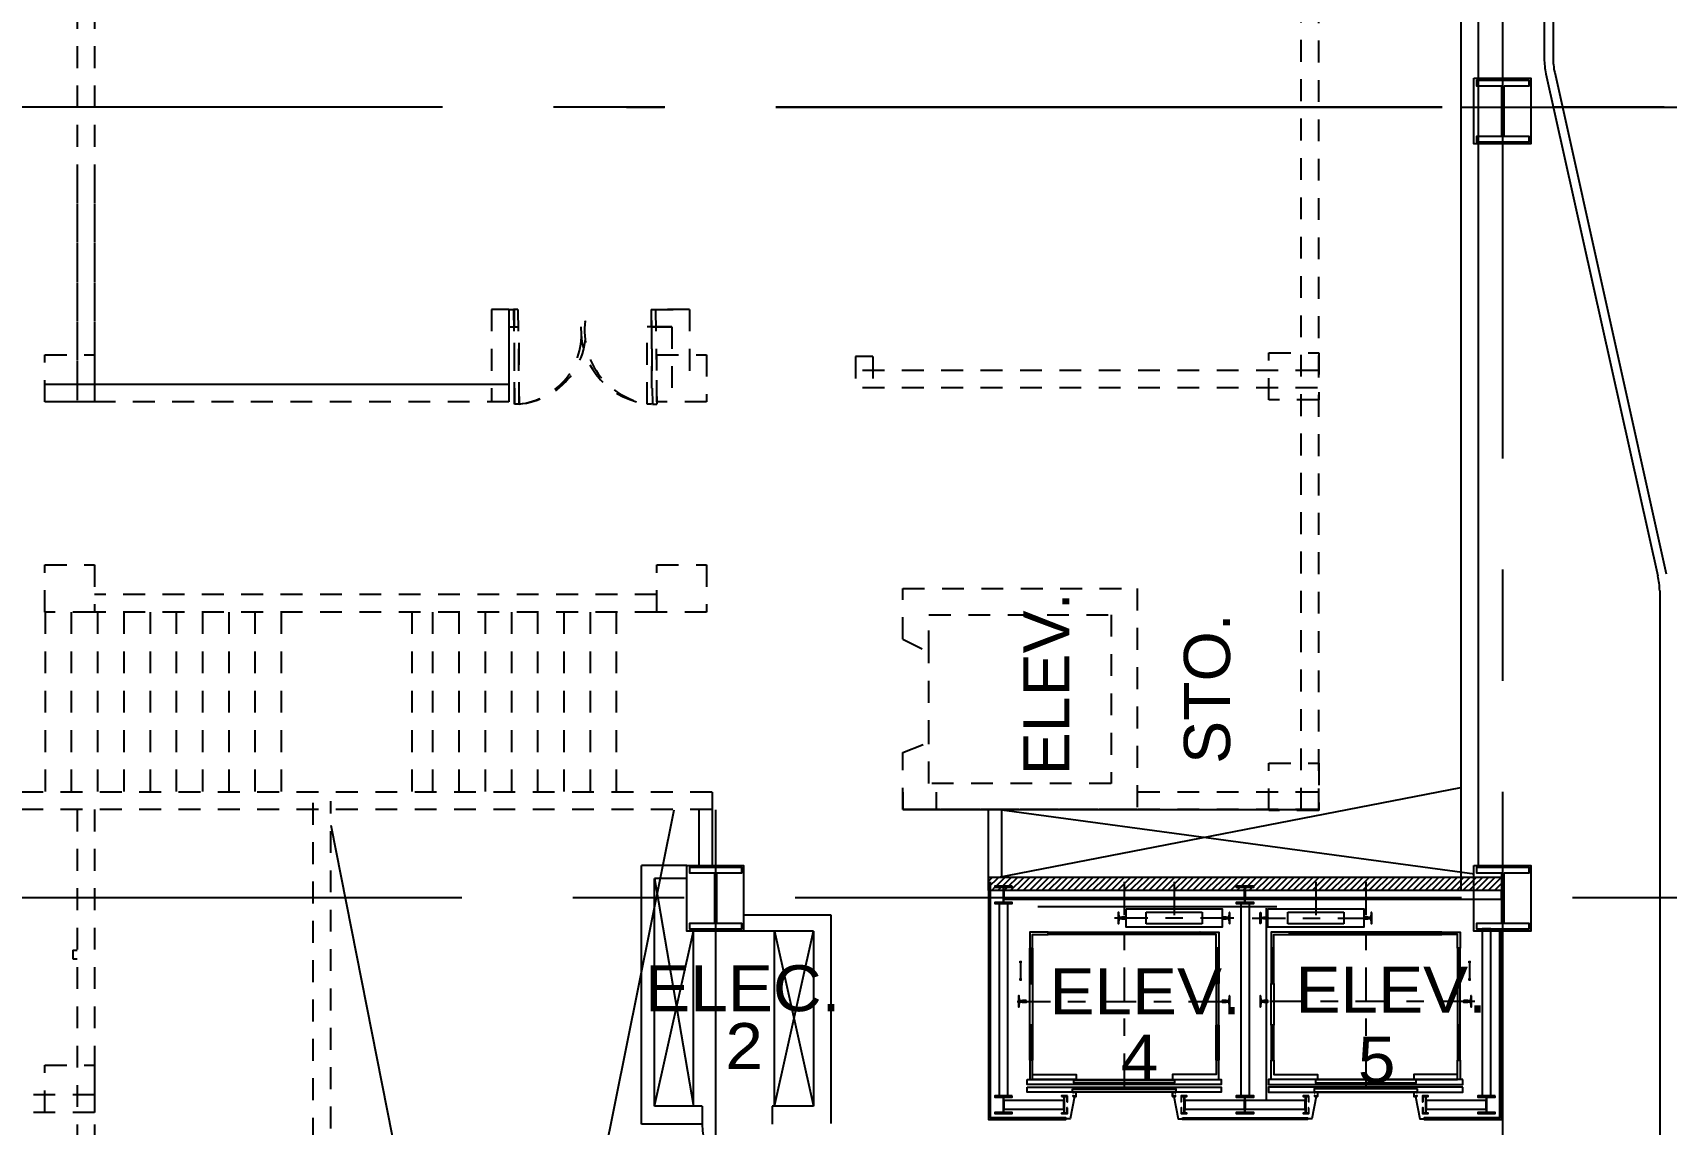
# Model space of a CAD drawing. Header units: millimetres. Extents: x 2148 to 2681, y 758 to 986.
# Drawn here: x 2525.74 to 2535.08, y 959.18 to 965.42 of the extents above; entities that cross this region are included whole.
import ezdxf

# ---------------------------------------------------------------- set-up
doc = ezdxf.new("R2010")
doc.units = ezdxf.units.MM
for name, pattern in [('ACAD_ISO02W100', [15, 12, -3]), ('CENTER2', [28.575, 19.05, -3.175, 3.175, -3.175]), ('HIDDEN', [0.375, 0.25, -0.125])]:
    doc.linetypes.add(name, pattern=pattern)
for name, color, linetype in [('A-Hatch', 253, 'Continuous'), ('ar elev', 2, 'Continuous'), ('cladding', 2, 'Continuous'), ('COL-EX', 2, 'Continuous'), ('D', 1, 'Continuous'), ('DR', 7, 'Continuous'), ('ELAYOUT', 4, 'Continuous'), ('HATCH', 8, 'Continuous'), ('S_GRID LINES', 252, 'Continuous')]:
    doc.layers.add(name, color=color, linetype=linetype)
doc.styles.add('MMTX$0$ESMX$0$X-OPTA1D', font='x-opta1d')
doc.styles.add('SWISS', font='swissl.ttf')
pattern_1 = [(45, (203.2, 3e-11), (-0.01796051224, 0.01796051224), [])]

# ---------------------------------------------------------------- blocks, each defined once
blk = doc.blocks.new('EXISTING')
at = {"layer": 'HATCH', "linetype": 'HIDDEN', "ltscale": 0.5}
for p, q in [((-79717.5958, -2155.6523), (-79717.5958, -2147.8593)), ((-79717.4958, -2155.6565), (-79717.4958, -2147.8576)), ((-79724.5941, -2148.1386), (-79724.5941, -2153.3217)), ((-79724.4941, -2148.1386), (-79724.4941, -2153.3217)), ((-79724.5941, -2152.0601), (-79724.5941, -2153.3217)), ((-79724.4941, -2152.0601), (-79724.4941, -2153.3217)), ((-79717.5958, -2155.6523), (-79717.5958, -2152.3235)), ((-79717.4958, -2155.6565), (-79717.4958, -2152.3235)), ((-79722.2252, -2152.7931), (-79722.2252, -2153.2217)), ((-79722.1252, -2152.7931), (-79722.2252, -2152.7931)), ((-79722.2252, -2152.7931), (-79722.2252, -2153.3217)), ((-79722.1252, -2152.7931), (-79722.2252, -2152.7931)), ((-79722.1252, -2152.7931), (-79722.0928, -2152.7931)), ((-79722.1252, -2152.7931), (-79722.1252, -2153.3217)), ((-79722.099, -2152.7931), (-79722.0928, -2153.3344)), ((-79722.074, -2152.7931), (-79722.099, -2152.7931)), ((-79722.0928, -2152.8931), (-79722.0928, -2152.7931)), ((-79722.074, -2152.7931), (-79722.0678, -2153.3341)), ((-79721.3118, -2152.7931), (-79721.3056, -2153.3344)), ((-79721.3118, -2152.7931), (-79721.0936, -2152.7931)), ((-79721.3104, -2152.8931), (-79721.3104, -2152.7931)), ((-79721.0936, -2152.7931), (-79721.3104, -2152.7931)), ((-79721.2868, -2152.7929), (-79721.2806, -2153.3341)), ((-79721.0936, -2152.7931), (-79721.0936, -2153.2421)), ((-79721.0936, -2152.7931), (-79721.0936, -2153.2421)), ((-79722.1252, -2152.8931), (-79722.1252, -2153.3217)), ((-79722.1252, -2152.8931), (-79722.0928, -2152.8931)), ((-79722.0928, -2153.3341), (-79722.0928, -2152.8931)), ((-79722.0928, -2152.8931), (-79722.0678, -2152.8931)), ((-79722.0678, -2153.3341), (-79722.0678, -2152.8931)), ((-79721.3354, -2153.3341), (-79721.3354, -2152.8931)), ((-79721.3104, -2152.8931), (-79721.3354, -2152.8931)), ((-79721.3118, -2152.8931), (-79721.1936, -2152.8931)), ((-79721.1936, -2152.8931), (-79721.3104, -2152.8931)), ((-79721.3104, -2152.8931), (-79721.3104, -2153.3341)), ((-79721.1936, -2152.8931), (-79721.1936, -2153.2421)), ((-79721.1936, -2152.8931), (-79721.1936, -2153.2421)), ((-79720.1449, -2153.0621), (-79720.1449, -2153.2421)), ((-79720.0449, -2153.0621), (-79720.1449, -2153.0621)), ((-79720.1449, -2153.0621), (-79720.1449, -2153.2421)), ((-79720.0449, -2153.0621), (-79720.1449, -2153.0621)), ((-79720.0449, -2153.0621), (-79720.0449, -2153.2421)), ((-79720.0449, -2153.0621), (-79720.0449, -2153.2421)), ((-79717.5037, -2153.1421), (-79720.1449, -2153.1421)), ((-79717.5037, -2153.1421), (-79720.1449, -2153.1421)), ((-79722.2252, -2153.2217), (-79724.7789, -2153.2217)), ((-79722.1252, -2153.2217), (-79724.7789, -2153.2217)), ((-79717.5037, -2153.2421), (-79720.1449, -2153.2421)), ((-79717.5037, -2153.2421), (-79720.1449, -2153.2421)), ((-79722.1252, -2153.3217), (-79724.7789, -2153.3217)), ((-79722.1252, -2153.3217), (-79724.7789, -2153.3217)), ((-79722.0678, -2153.3341), (-79722.0928, -2153.3341)), ((-79721.3104, -2153.3341), (-79721.3354, -2153.3341)), ((-79721.3056, -2153.3344), (-79721.2806, -2153.3341)), ((-79721.2806, -2154.4231), (-79724.4941, -2154.4231)), ((-79721.2806, -2154.4231), (-79724.4941, -2154.4231)), ((-79724.7775, -2154.5231), (-79724.7775, -2155.5523)), ((-79724.7775, -2154.5231), (-79724.7775, -2155.5523)), ((-79724.6275, -2154.5231), (-79724.6275, -2155.5523)), ((-79724.6275, -2154.5231), (-79724.6275, -2155.5523)), ((-79721.2806, -2154.5231), (-79724.4941, -2154.5231)), ((-79721.2806, -2154.5231), (-79724.4941, -2154.5231)), ((-79724.4775, -2154.5231), (-79724.4775, -2155.5523)), ((-79724.4775, -2154.5231), (-79724.4775, -2155.5523)), ((-79724.3275, -2154.5231), (-79724.3275, -2155.5523)), ((-79724.3275, -2154.5231), (-79724.3275, -2155.5523)), ((-79724.1775, -2154.5231), (-79724.1775, -2155.5523)), ((-79724.1775, -2154.5231), (-79724.1775, -2155.5523)), ((-79724.0275, -2154.5231), (-79724.0275, -2155.5523)), ((-79724.0275, -2154.5231), (-79724.0275, -2155.5523)), ((-79723.8775, -2154.5231), (-79723.8775, -2155.5523)), ((-79723.8775, -2154.5231), (-79723.8775, -2155.5523)), ((-79723.7275, -2154.5231), (-79723.7275, -2155.5523)), ((-79723.7275, -2154.5231), (-79723.7275, -2155.5523)), ((-79723.5775, -2154.5231), (-79723.5775, -2155.5523)), ((-79723.5775, -2154.5231), (-79723.5775, -2155.5523)), ((-79723.4275, -2154.5231), (-79723.4275, -2155.5523)), ((-79723.4275, -2154.5231), (-79723.4275, -2155.5523)), ((-79722.6816, -2154.5231), (-79722.6816, -2155.5523)), ((-79722.6816, -2154.5231), (-79722.6816, -2155.5523)), ((-79722.5616, -2154.5231), (-79722.5616, -2155.5523)), ((-79722.5616, -2154.5231), (-79722.5616, -2155.5523)), ((-79722.4116, -2154.5231), (-79722.4116, -2155.5523)), ((-79722.4116, -2154.5231), (-79722.4116, -2155.5523)), ((-79722.2616, -2154.5231), (-79722.2616, -2155.5523)), ((-79722.2616, -2154.5231), (-79722.2616, -2155.5523)), ((-79722.1116, -2154.5231), (-79722.1116, -2155.5523)), ((-79722.1116, -2154.5231), (-79722.1116, -2155.5523)), ((-79721.9616, -2154.5231), (-79721.9616, -2155.5523)), ((-79721.9616, -2154.5231), (-79721.9616, -2155.5523)), ((-79721.8116, -2154.5231), (-79721.8116, -2155.5523)), ((-79721.8116, -2154.5231), (-79721.8116, -2155.5523)), ((-79721.6616, -2154.5231), (-79721.6616, -2155.5523)), ((-79721.6616, -2154.5231), (-79721.6616, -2155.5523)), ((-79721.5116, -2154.5231), (-79721.5116, -2155.5523)), ((-79721.5116, -2154.5231), (-79721.5116, -2155.5523)), ((-79719.8741, -2154.6779), (-79719.7241, -2154.7531)), ((-79719.8741, -2154.6779), (-79719.7241, -2154.7531)), ((-79719.7241, -2155.2661), (-79719.7241, -2154.7531)), ((-79719.7241, -2155.2661), (-79719.7241, -2154.7531)), ((-79719.8741, -2155.3249), (-79719.7241, -2155.2661)), ((-79719.8741, -2155.3249), (-79719.7241, -2155.2661)), ((-79720.9643, -2155.5523), (-79727.1318, -2155.5523)), ((-79720.9643, -2155.5523), (-79727.1318, -2155.5523)), ((-79720.9643, -2155.5523), (-79727.1318, -2155.5523)), ((-79723.2443, -2172.1635), (-79723.2443, -2155.6046)), ((-79723.1443, -2173.4499), (-79723.1443, -2155.6046)), ((-79720.9643, -2155.5523), (-79720.9643, -2155.6523)), ((-79720.9643, -2155.5523), (-79720.9643, -2155.6523)), ((-79719.8741, -2155.5523), (-79719.8741, -2155.6523)), ((-79719.6828, -2155.5523), (-79719.6828, -2155.6523)), ((-79717.5037, -2155.5523), (-79718.5334, -2155.5523)), ((-79717.5037, -2155.5523), (-79718.5334, -2155.5523)), ((-79720.9643, -2155.6523), (-79727.1318, -2155.6523)), ((-79720.9643, -2155.6523), (-79725.7788, -2155.6523)), ((-79720.9643, -2155.6523), (-79725.7788, -2155.6523)), ((-79724.5941, -2155.6523), (-79724.5941, -2160.7502)), ((-79724.4941, -2155.6523), (-79724.4941, -2160.7502)), ((-79717.5037, -2155.6523), (-79719.8741, -2155.6523)), ((-79724.6179, -2156.4561), (-79724.5941, -2156.4561)), ((-79724.6179, -2156.4561), (-79724.6179, -2156.5061)), ((-79724.6179, -2156.5061), (-79724.5941, -2156.5061)), ((-79724.4941, -2157.283), (-79728.2843, -2157.283)), ((-79724.4941, -2157.383), (-79729.1321, -2157.383))]:
    blk.add_line(p, q, dxfattribs=at)
at = {"layer": 'HATCH', "linetype": 'HIDDEN', "ltscale": 0.5, "elevation": 0}
for points in [[(-79724.4941, -2153.0522), (-79724.4941, -2153.3217), (-79724.7789, -2153.3217), (-79724.7789, -2153.0522)], [(-79724.4941, -2153.0522), (-79724.4941, -2153.3217), (-79724.7789, -2153.3217), (-79724.7789, -2153.0522)], [(-79720.9958, -2153.0522), (-79720.9958, -2153.3217), (-79721.2806, -2153.3217), (-79721.2806, -2153.0522)], [(-79720.9958, -2153.0522), (-79720.9958, -2153.3217), (-79721.2806, -2153.3217), (-79721.2806, -2153.0522)], [(-79717.4958, -2153.0407), (-79717.4958, -2153.3103), (-79717.7805, -2153.3103), (-79717.7805, -2153.0407)], [(-79717.4958, -2153.0407), (-79717.4958, -2153.3103), (-79717.7805, -2153.3103), (-79717.7805, -2153.0407)], [(-79724.4941, -2154.2536), (-79724.4941, -2154.5231), (-79724.7789, -2154.5231), (-79724.7789, -2154.2536)], [(-79724.4941, -2154.2536), (-79724.4941, -2154.5231), (-79724.7789, -2154.5231), (-79724.7789, -2154.2536)], [(-79720.9958, -2154.2536), (-79720.9958, -2154.5231), (-79721.2806, -2154.5231), (-79721.2806, -2154.2536)], [(-79720.9958, -2154.2536), (-79720.9958, -2154.5231), (-79721.2806, -2154.5231), (-79721.2806, -2154.2536)], [(-79717.4958, -2155.3869), (-79717.4958, -2155.6565), (-79717.7805, -2155.6565), (-79717.7805, -2155.3869)], [(-79717.4958, -2155.3869), (-79717.4958, -2155.6565), (-79717.7805, -2155.6565), (-79717.7805, -2155.3869)], [(-79724.4941, -2157.1134), (-79724.4941, -2157.383), (-79724.7789, -2157.383), (-79724.7789, -2157.1134)]]:
    blk.add_lwpolyline(points, close=True, dxfattribs=at)
for points in [[(-79719.8741, -2154.6779), (-79719.8741, -2154.3883), (-79718.5334, -2154.3883), (-79718.5334, -2155.6523), (-79719.8741, -2155.6523), (-79719.8741, -2155.3249)], [(-79719.8741, -2154.6779), (-79719.8741, -2154.3883), (-79718.5334, -2154.3883), (-79718.5334, -2155.6523), (-79719.8741, -2155.6523), (-79719.8741, -2155.3249)], [(-79719.7241, -2154.7531), (-79719.7241, -2154.5383), (-79718.6834, -2154.5383), (-79718.6834, -2155.5023), (-79719.7241, -2155.5023), (-79719.7241, -2155.2661)], [(-79719.7241, -2154.7531), (-79719.7241, -2154.5383), (-79718.6834, -2154.5383), (-79718.6834, -2155.5023), (-79719.7241, -2155.5023), (-79719.7241, -2155.2661)]]:
    blk.add_lwpolyline(points, dxfattribs=at)
at = {"layer": 'HATCH', "linetype": 'HIDDEN', "ltscale": 0.5}
for centre, radius, start, end in [((-79722.1041, -2152.9166), 0.419, 274.9564, 8.03469), ((-79722.1093, -2152.9384), 0.3979, 275.97592, 6.52882), ((-79721.2855, -2152.9062), 0.4287, 178.26007, 266.67118), ((-79721.2742, -2152.9166), 0.419, 171.96531, 265.0436)]:
    blk.add_arc(centre, radius, start, end, dxfattribs=at)
at = {"layer": 'HATCH', "linetype": 'HIDDEN', "ltscale": 0.5, "style": 'SWISS'}
for s, p in [('ELEV.', (-79718.9215, -2155.4564)), ('ELEV.', (-79718.9215, -2155.4564)), ('STO.', (-79718.003, -2155.3908))]:
    blk.add_text(s, height=0.264, rotation=90, dxfattribs=at).set_placement(p)

msp = doc.modelspace()

# ---------------------------------------------------------------- hatches: boundary and pattern name
at = {"layer": 'HATCH'}
h = msp.add_hatch(dxfattribs=at)
h.set_pattern_fill('ANSI31', color=256, scale=0.008, style=0)
h.set_pattern_definition(pattern_1)
h.paths.add_polyline_path([(2531.2091508, 960.5887049), (2531.2091508, 960.5137049), (2531.2917872, 960.5137049), (2531.2917872, 960.5261783), (2531.2910076, 960.5292966), (2531.2886689, 960.5316354), (2531.2855505, 960.532415), (2531.2442323, 960.532415), (2531.2442323, 960.5386517), (2531.3440197, 960.5386517), (2531.3440197, 960.532415), (2531.3027015, 960.532415), (2531.2995831, 960.5316354), (2531.2972443, 960.5292966), (2531.2956852, 960.5261783), (2531.2956852, 960.5137049), (2532.673219, 960.5137049), (2532.673219, 960.5261783), (2532.6724394, 960.5292966), (2532.6701006, 960.5316354), (2532.6669822, 960.532415), (2532.6248844, 960.532415), (2532.6248844, 960.5386517), (2532.7254514, 960.5386517), (2532.7254514, 960.532415), (2532.6841332, 960.532415), (2532.6802353, 960.5316354), (2532.6778965, 960.5292966), (2532.6771169, 960.5261783), (2532.6771169, 960.5137049), (2533.9864709, 960.5137049), (2533.9864709, 960.5887049)])
h = msp.add_hatch(dxfattribs=at)
h.set_pattern_fill('ANSI31', color=256, scale=0.008, style=0)
h.set_pattern_definition(pattern_1)
h.paths.add_polyline_path([(2533.9864709, 960.5887049), (2534.1414865, 960.5887049), (2534.1414865, 960.5137049), (2533.9864709, 960.5137049)])

# ---------------------------------------------------------------- linework, layer by layer
at = {"ltscale": 0.5}
for p, q in [((2529.5530181, 960.9754912), (2529.5530181, 960.656811, 0)), ((2529.6280181, 960.9754912), (2529.6280181, 960.656811, 0)), ((2531.2091508, 960.5176385, 0), (2531.2091508, 960.9754912, 0)), ((2531.2841508, 960.5887049, 0), (2531.2841508, 960.9754912, 0))]:
    msp.add_line(p, q, dxfattribs=at)
at = {"ltscale": 0.05}
msp.add_line((2532.7954304, 960.4133199, 0), (2532.7954304, 959.316164, 0), dxfattribs=at)
for p, q in [((2529.5222733, 959.2800492, 0), (2529.5222733, 960.281811, 0)), ((2529.9859127, 959.2800492), (2529.9859127, 960.281811, 0))]:
    msp.add_line(p, q)
msp.add_arc((2529.9712931, 959.1727374, 0), 0.3989499, 179.41662594, 262.95522437)
at = {"layer": 'A-Hatch'}
msp.add_line((2531.2091508, 960.5137049, 0), (2531.2091508, 960.5887049, 0), dxfattribs=at)
at = {"layer": 'ar elev', "color": 8, "linetype": 'CENTER2', "ltscale": 0.01}
for p, q in [((2531.9848418, 960.5635986, 0), (2531.9848419, 959.3365254, 0)), ((2532.2701714, 960.5635986, 0), (2532.2701714, 960.278269, 0)), ((2533.080944, 960.5635986, 0), (2533.080944, 960.278269, 0)), ((2533.365494, 960.5635986, 0), (2533.365494, 959.3365255, 0)), ((2532.6107562, 960.3562279, 0), (2531.9035714, 960.3562279, 0)), ((2532.7153837, 960.3562279, 0), (2533.4303423, 960.3562279, 0)), ((2531.3720849, 959.879899, 0), (2532.5975988, 959.879899, 0)), ((2533.9885462, 959.879899, 0), (2532.7355861, 959.879899, 0))]:
    msp.add_line(p, q, dxfattribs=at)
at = {"layer": 'ar elev', "color": 8}
for p, q in [((2531.4001501, 960.1044206, 0), (2531.3845583, 960.1044206, 0)), ((2531.3923542, 960.1067594, 0), (2531.390795, 960.1059798, 0)), ((2531.390795, 960.1059798, 0), (2531.390795, 960.1028614, 0)), ((2531.390795, 960.1028614, 0), (2531.3939134, 960.1028614, 0)), ((2531.3923542, 960.1122165, 0), (2531.3923542, 959.9968373, 0)), ((2531.3939134, 960.1059798, 0), (2531.3923542, 960.1067594, 0)), ((2531.394693, 960.1044206, 0), (2531.3939134, 960.1059798, 0)), ((2531.3939134, 960.1028614, 0), (2531.394693, 960.1044206, 0)), ((2533.9657775, 960.1044206, 0), (2533.9509654, 960.1044206, 0)), ((2533.9579817, 960.1067594, 0), (2533.9564225, 960.1059798, 0)), ((2533.9564225, 960.1059798, 0), (2533.9564225, 960.1028615, 0)), ((2533.9564225, 960.1028615, 0), (2533.9595408, 960.1028615, 0)), ((2533.9579817, 960.1122165, 0), (2533.9579817, 959.9968374, 0)), ((2533.9595408, 960.1059798, 0), (2533.9579817, 960.1067594, 0)), ((2533.9603204, 960.1044206, 0), (2533.9595408, 960.1059798, 0)), ((2533.9595408, 960.1028615, 0), (2533.9603204, 960.1044206, 0)), ((2531.4001501, 960.0046332, 0), (2531.3845583, 960.0046332, 0)), ((2531.3923542, 960.006972, 0), (2531.390795, 960.0061924, 0)), ((2531.390795, 960.0061924, 0), (2531.390795, 960.003074, 0)), ((2531.390795, 960.003074, 0), (2531.3923542, 960.0022945, 0)), ((2531.3939134, 960.0061924, 0), (2531.3923542, 960.006972, 0)), ((2531.3923542, 960.0022945, 0), (2531.3939134, 960.003074, 0)), ((2531.394693, 960.0046332, 0), (2531.3939134, 960.0061924, 0)), ((2531.3939134, 960.003074, 0), (2531.394693, 960.0046332, 0)), ((2533.9657775, 960.0046333, 0), (2533.9509654, 960.0046333, 0)), ((2533.9579817, 960.006972, 0), (2533.9564225, 960.0061924, 0)), ((2533.9564225, 960.0061924, 0), (2533.9564225, 960.0030741, 0)), ((2533.9564225, 960.0030741, 0), (2533.9579817, 960.0022945, 0)), ((2533.9595408, 960.0061924, 0), (2533.9579817, 960.006972, 0)), ((2533.9579817, 960.0022945, 0), (2533.9595408, 960.0030741, 0)), ((2533.9603204, 960.0046333, 0), (2533.9595408, 960.0061924, 0)), ((2533.9595408, 960.0030741, 0), (2533.9603204, 960.0046333, 0))]:
    msp.add_line(p, q, dxfattribs=at)
at = {"layer": 'ar elev', "elevation": 0}
for points in [[(2531.2192854, 960.5737332), (2531.2091508, 960.5737332), (2531.2091508, 959.2039953), (2531.6511778, 959.2039953), (2531.6511778, 959.21413), (2531.2192855, 959.21413), (2531.2192854, 960.5635985)], [(2531.5498312, 960.261118), (2531.5498312, 960.2759302), (2531.4445867, 960.2759302), (2531.4445867, 960.1831591), (2531.4601784, 960.1831591), (2531.4601784, 960.261118), (2531.5498312, 960.261118)], [(2532.4198525, 960.261118), (2532.4198525, 960.2759302), (2532.525097, 960.2759302), (2532.525097, 960.1831591), (2532.5095053, 960.1831591), (2532.5095053, 960.261118), (2532.4198525, 960.261118)], [(2532.9304834, 960.261118), (2532.9304834, 960.2759302), (2532.8252388, 960.2759302), (2532.8252388, 960.1831591), (2532.8408306, 960.1831591), (2532.8408306, 960.261118), (2532.9304834, 960.261118)], [(2534.1310504, 960.281811), (2534.1310504, 959.21413), (2533.6991581, 959.21413), (2533.6991581, 959.2039953), (2534.1411851, 959.2039953), (2534.1411851, 960.281811)], [(2533.8005047, 960.261118), (2533.8005047, 960.2759302), (2533.9057492, 960.2759302), (2533.9057492, 960.1831591), (2533.8901574, 960.1831591), (2533.8901574, 960.261118), (2533.8005047, 960.261118)], [(2532.5250971, 959.5431165), (2532.5095053, 959.5431165), (2532.5095053, 959.4612597), (2532.2600368, 959.4612597), (2532.2600368, 959.4339741), (2532.5250971, 959.4339741), (2532.5250971, 959.5431165)], [(2532.8252388, 959.5431165), (2532.8408306, 959.5431165), (2532.8408306, 959.4612597), (2533.0902991, 959.4612597), (2533.0902991, 959.4339741), (2532.8252388, 959.4339741), (2532.8252388, 959.5431165)], [(2531.4297745, 959.3887579), (2532.5399092, 959.3887579), (2532.5399092, 959.3614723), (2531.4297745, 959.3614723), (2531.4297745, 959.3887579)], [(2533.9205614, 959.3887579), (2532.8104266, 959.3887579), (2532.8104266, 959.3614723), (2533.9205614, 959.3614723), (2533.9205614, 959.3887579)], [(2531.7010715, 959.3365254), (2531.6761247, 959.2086728), (2531.6511779, 959.2086728)], [(2532.2686123, 959.3365254), (2532.2935592, 959.2086728), (2532.318506, 959.2086728)], [(2533.0817237, 959.3365255), (2533.0567768, 959.2086729), (2533.0318301, 959.2086729)], [(2533.6492645, 959.3365255), (2533.6742113, 959.2086729), (2533.6991582, 959.2086729)]]:
    msp.add_lwpolyline(points, dxfattribs=at)
for points in [[(2531.3440197, 960.5386517), (2531.2442323, 960.5386517), (2531.2442323, 960.532415), (2531.2855505, 960.532415), (2531.2886689, 960.5316354), (2531.2910076, 960.5292966), (2531.2917872, 960.5261783), (2531.2917872, 960.4513377), (2531.2910076, 960.4482194), (2531.2886689, 960.445101), (2531.2855505, 960.4443214), (2531.2442323, 960.4443214), (2531.2442323, 960.4388643), (2531.3440197, 960.4388643), (2531.3440197, 960.4443214), (2531.3027015, 960.4443214), (2531.2995831, 960.445101), (2531.2972443, 960.4482194), (2531.2956852, 960.4513377), (2531.2956852, 960.5261783), (2531.2972443, 960.5292966), (2531.2995831, 960.5316354), (2531.3027015, 960.532415), (2531.3440197, 960.532415)], [(2532.6841332, 960.532415), (2532.7254514, 960.532415), (2532.7254514, 960.5386517), (2532.6248844, 960.5386517), (2532.6248844, 960.532415), (2532.6669822, 960.532415), (2532.6701006, 960.5316354), (2532.6724394, 960.5292966), (2532.673219, 960.5261783), (2532.673219, 960.4513377), (2532.6724394, 960.4482194), (2532.6701006, 960.445101), (2532.6669822, 960.4443214), (2532.6248844, 960.4443214), (2532.6248844, 960.4388643), (2532.7254514, 960.4388643), (2532.7254514, 960.4443214), (2532.6841332, 960.4443214), (2532.6802353, 960.445101), (2532.6778965, 960.4482194), (2532.6771169, 960.4513377), (2532.6771169, 960.5261783), (2532.6778965, 960.5292966), (2532.6802353, 960.5316354)], [(2532.6778965, 960.4482194), (2532.6771169, 960.4513377), (2532.6771169, 960.5261783), (2532.6778965, 960.5292966), (2532.6802353, 960.5316354), (2532.6841332, 960.532415), (2532.7254514, 960.532415), (2532.7254514, 960.5386517), (2532.6248844, 960.5386517), (2532.6248844, 960.532415), (2532.6669822, 960.532415), (2532.6701006, 960.5316354), (2532.6724394, 960.5292966), (2532.673219, 960.5261783), (2532.673219, 960.4513377), (2532.6724394, 960.4482194), (2532.6701006, 960.445101), (2532.6669822, 960.4443214), (2532.6248844, 960.4443214), (2532.6248844, 960.4388643), (2532.7254514, 960.4388643), (2532.7254514, 960.4443214), (2532.6841332, 960.4443214), (2532.6802353, 960.445101)], [(2531.9949765, 960.4084603), (2532.5445868, 960.4084603), (2532.5445868, 960.3039954), (2531.9949765, 960.3039954)], [(2532.8057491, 960.4084604), (2533.3553593, 960.4084604), (2533.3553593, 960.3039954), (2532.8057491, 960.3039954)], [(2532.4167342, 960.2759302), (2532.4198525, 960.2759302), (2532.4198525, 960.2759302), (2532.4167342, 960.2759302)], [(2532.9336017, 960.2759302), (2532.9304834, 960.2759302), (2532.9304834, 960.2759302), (2532.9336017, 960.2759302)], [(2531.4445867, 959.9820251), (2531.4601785, 959.9820251), (2531.4601785, 959.7442505), (2531.4445867, 959.7442505)], [(2532.525097, 959.9820252), (2532.5095053, 959.9820252), (2532.5095053, 959.7442505), (2532.525097, 959.7442505)], [(2532.8252388, 959.9820252), (2532.8408306, 959.9820252), (2532.8408306, 959.7442505), (2532.8252388, 959.7442505)], [(2533.9057492, 959.9820251), (2533.8901574, 959.9820251), (2533.8901574, 959.7442505), (2533.9057492, 959.7442505)], [(2531.4601785, 959.5431165), (2531.4445867, 959.5431165), (2531.4445867, 959.4339741), (2531.4601785, 959.4339741)], [(2533.8901574, 959.5431165), (2533.9057492, 959.5431165), (2533.9057492, 959.4339741), (2533.8901574, 959.4339741)], [(2531.4297745, 959.4339741), (2532.5399092, 959.4339741), (2532.5399092, 959.4035701), (2531.4297745, 959.4035701)], [(2531.4601785, 959.4612597), (2531.7096469, 959.4612597), (2531.7096469, 959.4339741), (2531.4601785, 959.4339741)], [(2531.6971735, 959.4316353), (2532.2725102, 959.4316353), (2532.2725102, 959.4144843), (2531.6971735, 959.4144843)], [(2533.9205614, 959.4339741), (2532.8104266, 959.4339741), (2532.8104266, 959.4035701), (2533.9205614, 959.4035701)], [(2533.6531624, 959.4316353), (2533.0778257, 959.4316353), (2533.0778257, 959.4144843), (2533.6531624, 959.4144843)], [(2533.8901574, 959.4612597), (2533.6406889, 959.4612597), (2533.6406889, 959.4339741), (2533.8901574, 959.4339741)], [(2531.3447993, 959.3388642), (2531.2442323, 959.3388642), (2531.2442323, 959.3326275), (2531.2855505, 959.3326275), (2531.2894485, 959.3318479), (2531.2917872, 959.3295091), (2531.2925668, 959.3263908), (2531.2925668, 959.2515502), (2531.2917872, 959.2476523), (2531.2894485, 959.2453135), (2531.2855505, 959.2445339), (2531.2442323, 959.2445339), (2531.2442323, 959.2390768), (2531.3447993, 959.2390768), (2531.3447993, 959.2445339), (2531.3027015, 959.2445339), (2531.2995831, 959.2453135), (2531.2972444, 959.2476523), (2531.2964648, 959.2515502), (2531.2964648, 959.3263908), (2531.2972444, 959.3295091), (2531.2995831, 959.3318479), (2531.3027015, 959.3326275), (2531.3447993, 959.3326275)], [(2531.6597532, 959.3388642), (2531.6270105, 959.3388642), (2531.6270105, 959.3380846), (2531.6277901, 959.3365254), (2531.6293493, 959.3357458), (2531.6527369, 959.3357458), (2531.6558553, 959.3341867), (2531.6566349, 959.3318479), (2531.6566349, 959.3084602), (2531.6574145, 959.3069011), (2531.6589737, 959.3061215), (2531.6597532, 959.3061215)], [(2531.6433819, 959.3357458), (2531.6387043, 959.3357458), (2531.6387043, 959.2414156), (2531.6433819, 959.2414156)], [(2531.6893776, 959.3794028), (2532.2795265, 959.3794028), (2532.2795265, 959.3630315), (2531.6893776, 959.3630315)], [(2531.7080878, 959.3614723), (2531.6940552, 959.3614723), (2531.6924961, 959.3606927), (2531.6924961, 959.3599131), (2531.6924961, 959.3560152), (2531.6932757, 959.3560152), (2531.6932757, 959.3599131), (2531.7088674, 959.3599131), (2531.7088674, 959.337305), (2531.6932757, 959.337305), (2531.6932757, 959.341203), (2531.6924961, 959.341203), (2531.6924961, 959.3380846), (2531.6924961, 959.3365254), (2531.6940552, 959.3365254), (2531.7080878, 959.3365254), (2531.709647, 959.3365254), (2531.709647, 959.3380846), (2531.709647, 959.3599131), (2531.709647, 959.3606927)], [(2532.2771878, 959.3606927), (2532.2756286, 959.3614723), (2532.261596, 959.3614723), (2532.2600369, 959.3606927), (2532.2600369, 959.3599131), (2532.2600369, 959.3380846), (2532.2600369, 959.3365254), (2532.261596, 959.3365254), (2532.2756286, 959.3365254), (2532.2771878, 959.3365254), (2532.2771878, 959.341203), (2532.2764082, 959.341203), (2532.2764082, 959.337305), (2532.2608165, 959.337305), (2532.2608165, 959.3599131), (2532.2764082, 959.3599131), (2532.2764082, 959.3560152), (2532.2771878, 959.3560152)], [(2532.3426732, 959.3380846), (2532.3426732, 959.3388642), (2532.3099305, 959.3388642), (2532.3099305, 959.3061215), (2532.3107101, 959.3061215), (2532.3122693, 959.3069011), (2532.3130488, 959.3084602), (2532.3130488, 959.3318479), (2532.3138284, 959.3341867), (2532.3169468, 959.3357459), (2532.3403345, 959.3357459), (2532.3418936, 959.3365254)], [(2532.3309794, 959.3357459), (2532.3263019, 959.3357459), (2532.3263019, 959.2414156), (2532.3309794, 959.2414156)], [(2532.6841332, 959.3326275), (2532.7254514, 959.3326275), (2532.7254514, 959.3388642), (2532.6248844, 959.3388642), (2532.6248844, 959.3326275), (2532.6669823, 959.3326275), (2532.6701006, 959.3318479), (2532.6724394, 959.3295092), (2532.673219, 959.3263908), (2532.673219, 959.2515502), (2532.6724394, 959.2476523), (2532.6701006, 959.2453135), (2532.6669823, 959.2445339), (2532.6248844, 959.2445339), (2532.6248844, 959.2390768), (2532.7254514, 959.2390768), (2532.7254514, 959.2445339), (2532.6841332, 959.2445339), (2532.6802353, 959.2453135), (2532.6778965, 959.2476523), (2532.6771169, 959.2515502), (2532.6771169, 959.3263908), (2532.6778965, 959.3295092), (2532.6802353, 959.3318479)], [(2533.0404054, 959.3388642), (2533.0084422, 959.3388642), (2533.0084422, 959.3380846), (2533.0084422, 959.3365255), (2533.0100014, 959.3357459), (2533.0333891, 959.3357459), (2533.0365074, 959.3341867), (2533.0380666, 959.3318479), (2533.0380666, 959.3084603), (2533.0380666, 959.3069011), (2533.0396258, 959.3061215), (2533.0404054, 959.3061215)], [(2533.024034, 959.3357459), (2533.0193565, 959.3357459), (2533.0193565, 959.2414156), (2533.024034, 959.2414156)], [(2533.6609582, 959.3794028), (2533.0708094, 959.3794028), (2533.0708094, 959.3630315), (2533.6609582, 959.3630315)], [(2533.0910788, 959.3599131), (2533.0895196, 959.3614723), (2533.0747074, 959.3614723), (2533.0731482, 959.3599131), (2533.0731482, 959.3560152), (2533.0747074, 959.3560152), (2533.0747074, 959.3599131), (2533.0895196, 959.3599131), (2533.0895196, 959.337305), (2533.0747074, 959.337305), (2533.0747074, 959.341203), (2533.0731482, 959.341203), (2533.0731482, 959.3380846), (2533.0739278, 959.3365255), (2533.0747074, 959.3365255), (2533.0895196, 959.3365255), (2533.0902992, 959.3365255), (2533.0910788, 959.3380846)], [(2533.65784, 959.3606927), (2533.6562808, 959.3614723), (2533.6422482, 959.3614723), (2533.640689, 959.3606927), (2533.640689, 959.3599131), (2533.640689, 959.3380846), (2533.640689, 959.3365255), (2533.6422482, 959.3365255), (2533.6562808, 959.3365255), (2533.65784, 959.3365255), (2533.65784, 959.341203), (2533.6570604, 959.341203), (2533.6570604, 959.3373051), (2533.6414686, 959.3373051), (2533.6414686, 959.3599131), (2533.6570604, 959.3599131), (2533.6570604, 959.3560152), (2533.65784, 959.3560152)], [(2533.6975989, 959.3357459), (2533.7209866, 959.3357459), (2533.7225458, 959.3365255), (2533.7233254, 959.3380846), (2533.7233254, 959.3388642), (2533.6905826, 959.3388642), (2533.6905826, 959.3061215), (2533.6913622, 959.3061215), (2533.6929214, 959.3069011), (2533.693701, 959.3084603), (2533.693701, 959.3318479), (2533.6952602, 959.3341867)], [(2533.7116315, 959.3357459), (2533.706954, 959.3357459), (2533.706954, 959.2414156), (2533.7116315, 959.2414156)], [(2534.1061036, 959.3388642), (2534.0063162, 959.3388642), (2534.0063162, 959.3326275), (2534.0476344, 959.3326275), (2534.0507528, 959.3318479), (2534.0530915, 959.3295092), (2534.0538711, 959.3263908), (2534.0538711, 959.2515503), (2534.0530915, 959.2476523), (2534.0507528, 959.2453136), (2534.0476344, 959.244534), (2534.0063162, 959.244534), (2534.0063162, 959.2390768), (2534.1061036, 959.2390768), (2534.1061036, 959.244534), (2534.0647854, 959.244534), (2534.061667, 959.2453136), (2534.0593282, 959.2476523), (2534.0577691, 959.2515503), (2534.0577691, 959.3263908), (2534.0593282, 959.3295092), (2534.061667, 959.3318479), (2534.0647854, 959.3326275), (2534.1061036, 959.3326275)], [(2531.6597532, 959.27104), (2531.6574145, 959.27104), (2531.6566349, 959.2694808), (2531.6566349, 959.2460931), (2531.6558553, 959.2429748), (2531.6527369, 959.2414156), (2531.6277901, 959.2414156), (2531.6270105, 959.2398564), (2531.6270105, 959.2390768), (2531.6597532, 959.2390768)], [(2532.3138284, 959.2429748), (2532.3130488, 959.2460931), (2532.3130488, 959.2694808), (2532.3122693, 959.27104), (2532.3107101, 959.27104), (2532.3099305, 959.27104), (2532.3099305, 959.2390768), (2532.3426732, 959.2390768), (2532.3426732, 959.2398564), (2532.3418936, 959.2414156), (2532.3403345, 959.2414156), (2532.3169468, 959.2414156)], [(2532.318506, 959.21413), (2533.03183, 959.21413), (2533.03183, 959.2039953), (2532.318506, 959.2039953)], [(2533.0404054, 959.27104), (2533.0380666, 959.27104), (2533.0380666, 959.2460931), (2533.0365074, 959.2429748), (2533.0333891, 959.2414156), (2533.0084422, 959.2414156), (2533.0084422, 959.2390768), (2533.0404054, 959.2390768)], [(2533.693701, 959.2460931), (2533.693701, 959.2694808), (2533.6929214, 959.27104), (2533.6913622, 959.27104), (2533.6905826, 959.27104), (2533.6905826, 959.2390768), (2533.7233254, 959.2390768), (2533.7233254, 959.2398564), (2533.7225458, 959.2414156), (2533.7209866, 959.2414156), (2533.6975989, 959.2414156), (2533.6952602, 959.2429748)]]:
    msp.add_lwpolyline(points, close=True, dxfattribs=at)
at = {"layer": 'ar elev', "color": 3, "elevation": 0}
for points in [[(2532.673219, 960.5137049), (2531.2964647, 960.5137048), (2531.2964647, 960.4638112), (2532.673219, 960.4638112)], [(2534.1414709, 960.5137049), (2532.6771169, 960.5137049), (2532.6771169, 960.4638112), (2534.1414709, 960.4638112)], [(2531.3190728, 960.4388643), (2531.2691791, 960.4388643), (2531.2691791, 959.3388642), (2531.3190728, 959.3388642)], [(2532.7005046, 960.4388643), (2532.6506109, 960.4388643), (2532.6506109, 959.3388642), (2532.7005046, 959.3388642)], [(2534.0811567, 960.294311), (2534.031263, 960.294311), (2534.031263, 959.3388642), (2534.0811567, 959.3388642)], [(2531.6387043, 959.3139174), (2531.2964648, 959.3139174), (2531.2964648, 959.2640237), (2531.6387043, 959.2640237)], [(2532.673219, 959.3139174), (2532.3309794, 959.3139174), (2532.3309794, 959.2640237), (2532.673219, 959.2640237)], [(2533.0193565, 959.3139174), (2532.6771169, 959.3139174), (2532.6771169, 959.2640237), (2533.0193565, 959.2640237)], [(2534.0538711, 959.3139174), (2533.7116315, 959.3139174), (2533.7116315, 959.2640237), (2534.0538711, 959.2640237)]]:
    msp.add_lwpolyline(points, close=True, dxfattribs=at)
at = {"layer": 'ar elev', "color": 8, "elevation": 0}
for points in [[(2531.9700297, 960.3585666), (2531.9591154, 960.3585666), (2531.9567766, 960.3593462), (2531.9559971, 960.361685), (2531.9544379, 960.3858523), (2531.9536583, 960.3874114), (2531.9520991, 960.388191), (2531.9505399, 960.388191), (2531.9505399, 960.3242647), (2531.9520991, 960.3242647), (2531.9536583, 960.3250443), (2531.9544379, 960.3266035), (2531.9559971, 960.3499912), (2531.9567766, 960.3523299), (2531.9591154, 960.3538891), (2531.9700297, 960.3538891), (2531.9723684, 960.3523299), (2531.9941969, 960.3523299), (2531.9949765, 960.3523299), (2531.9949765, 960.3593462), (2531.9941969, 960.3601258), (2531.9723684, 960.3601258)], [(2532.5890233, 960.388191), (2532.5874642, 960.388191), (2532.585905, 960.3874114), (2532.5851254, 960.3858523), (2532.5835662, 960.361685), (2532.5827866, 960.3593462), (2532.5804479, 960.3585667), (2532.5695336, 960.3585667), (2532.5671948, 960.3601258), (2532.5453664, 960.3601258), (2532.5445868, 960.3593462), (2532.5445868, 960.3523299), (2532.5671948, 960.3523299), (2532.5695336, 960.3538891), (2532.5804479, 960.3538891), (2532.5827866, 960.3523299), (2532.5835662, 960.3499912), (2532.5851254, 960.3266035), (2532.585905, 960.3250443), (2532.5874642, 960.3242647), (2532.5890233, 960.3242647)], [(2532.7613125, 960.388191), (2532.7628717, 960.388191), (2532.7644309, 960.3874115), (2532.7652105, 960.3858523), (2532.76599, 960.361685), (2532.7675492, 960.3593463), (2532.769888, 960.3585667), (2532.7808022, 960.3585667), (2532.783141, 960.3601258), (2532.8049695, 960.3601258), (2532.8057491, 960.3593463), (2532.8057491, 960.3523299), (2532.8049695, 960.3523299), (2532.783141, 960.3523299), (2532.7808022, 960.3538891), (2532.769888, 960.3538891), (2532.7675492, 960.3523299), (2532.76599, 960.3499912), (2532.7652105, 960.3266035), (2532.7644309, 960.3250443), (2532.7628717, 960.3242647), (2532.7613125, 960.3242647)], [(2533.3997959, 960.388191), (2533.3982367, 960.388191), (2533.3966776, 960.3874115), (2533.395898, 960.3858523), (2533.3951184, 960.361685), (2533.3935592, 960.3593463), (2533.3912204, 960.3585667), (2533.3803062, 960.3585667), (2533.3779674, 960.3601258), (2533.3561389, 960.3601258), (2533.3553593, 960.3593463), (2533.3553593, 960.3523299), (2533.3561389, 960.3523299), (2533.3779674, 960.3523299), (2533.3803062, 960.3538891), (2533.3912204, 960.3538891), (2533.3935592, 960.3523299), (2533.3951184, 960.3499912), (2533.395898, 960.3266035), (2533.3966776, 960.3250443), (2533.3982367, 960.3242647), (2533.3997959, 960.3242647)], [(2531.5498312, 960.2759302), (2532.4198525, 960.2759302), (2532.4198525, 960.261118), (2531.5498312, 960.261118)], [(2531.5498312, 960.2712527), (2532.4198525, 960.2712527), (2532.4198525, 960.2657956), (2531.5498312, 960.2657956)], [(2533.8005047, 960.2759302), (2532.9304834, 960.2759302), (2532.9304834, 960.261118), (2533.8005047, 960.261118)], [(2533.8005047, 960.2712527), (2532.9304834, 960.2712527), (2532.9304834, 960.2657956), (2533.8005047, 960.2657956)], [(2531.4445867, 960.1831591), (2531.4601784, 960.1831591), (2531.4601784, 959.9820251), (2531.4445867, 959.9820251)], [(2531.4492642, 960.1831591), (2531.4547213, 960.1831591), (2531.4547213, 959.9820251), (2531.4492642, 959.9820251)], [(2532.5095053, 960.1831591), (2532.525097, 960.1831591), (2532.525097, 959.9820252), (2532.5095053, 959.9820252)], [(2532.5149624, 960.1831591), (2532.5196399, 960.1831591), (2532.5196399, 959.9820252), (2532.5149624, 959.9820252)], [(2532.8408306, 960.1831591), (2532.8252388, 960.1831591), (2532.8252388, 959.9820252), (2532.8408306, 959.9820252)], [(2532.8353735, 960.1831591), (2532.830696, 960.1831591), (2532.830696, 959.9820252), (2532.8353735, 959.9820252)], [(2533.9057492, 960.1831591), (2533.8901574, 960.1831591), (2533.8901574, 959.9820251), (2533.9057492, 959.9820251)], [(2533.9010717, 960.1831591), (2533.8956145, 960.1831591), (2533.8956145, 959.9820251), (2533.9010717, 959.9820251)], [(2531.4250969, 959.8830173), (2531.4243174, 959.8837969), (2531.4024889, 959.8837969), (2531.4024889, 959.8830173), (2531.4001501, 959.8822377), (2531.3892359, 959.8822377), (2531.3868971, 959.8830173), (2531.3861175, 959.8853561), (2531.3845583, 959.9095234), (2531.3837787, 959.9110825), (2531.3806604, 959.9110825), (2531.3806604, 959.8479358), (2531.3822195, 959.8479358), (2531.3837787, 959.8487154), (2531.3845583, 959.849495), (2531.3861175, 959.8736623), (2531.3868971, 959.876001), (2531.3892359, 959.8775602), (2531.4001501, 959.8775602), (2531.4024889, 959.876001), (2531.4102848, 959.876001), (2531.4243174, 959.876001), (2531.4250969, 959.876001)], [(2532.5890233, 959.9110826), (2532.5874642, 959.9110826), (2532.585905, 959.9110826), (2532.5851254, 959.9095234), (2532.5835662, 959.8853561), (2532.5827866, 959.8830174), (2532.5804479, 959.8822378), (2532.5695336, 959.8822378), (2532.5671949, 959.8837969), (2532.559399, 959.8837969), (2532.5453664, 959.8837969), (2532.5445868, 959.8830174), (2532.5445868, 959.876001), (2532.5453664, 959.876001), (2532.5671949, 959.876001), (2532.5695336, 959.8775602), (2532.5804479, 959.8775602), (2532.5827866, 959.876001), (2532.5835662, 959.8736623), (2532.5851254, 959.849495), (2532.585905, 959.8487154), (2532.5874642, 959.8479358), (2532.5890233, 959.8479358)], [(2532.7652105, 959.9095234), (2532.7644309, 959.9110826), (2532.7613125, 959.9110826), (2532.7613125, 959.8479358), (2532.7636513, 959.8479358), (2532.7652105, 959.849495), (2532.7667696, 959.8736623), (2532.7675492, 959.8760011), (2532.769888, 959.8775602), (2532.7815818, 959.8775602), (2532.783141, 959.8760011), (2532.7909369, 959.8760011), (2532.8049695, 959.8760011), (2532.8057491, 959.8760011), (2532.8057491, 959.8830174), (2532.8049695, 959.8837969), (2532.783141, 959.8837969), (2532.783141, 959.8830174), (2532.7815818, 959.8822378), (2532.769888, 959.8822378), (2532.7675492, 959.8830174), (2532.7667696, 959.8853561)], [(2533.9696755, 959.9110826), (2533.9681163, 959.9110826), (2533.9665571, 959.9110826), (2533.9657775, 959.9095234), (2533.964998, 959.8853561), (2533.9634388, 959.8830174), (2533.9611, 959.8822378), (2533.9501858, 959.8822378), (2533.947847, 959.883797), (2533.9408307, 959.883797), (2533.9260185, 959.883797), (2533.9252389, 959.8830174), (2533.9252389, 959.8760011), (2533.9260185, 959.8760011), (2533.947847, 959.8760011), (2533.9501858, 959.8775602), (2533.9611, 959.8775602), (2533.9634388, 959.8760011), (2533.964998, 959.8736623), (2533.9657775, 959.849495), (2533.9665571, 959.8487155), (2533.9681163, 959.8479359), (2533.9696755, 959.8479359)], [(2531.4445867, 959.7442505), (2531.4601785, 959.7442505), (2531.4601785, 959.5431165), (2531.4445867, 959.5431165)], [(2531.4492642, 959.7442505), (2531.4547213, 959.7442505), (2531.4547213, 959.5431165), (2531.4492642, 959.5431165)], [(2532.5095053, 959.7442505), (2532.5250971, 959.7442505), (2532.5250971, 959.5431165), (2532.5095053, 959.5431165)], [(2532.5149624, 959.7442505), (2532.5196399, 959.7442505), (2532.5196399, 959.5431165), (2532.5149624, 959.5431165)], [(2532.8408306, 959.7442505), (2532.8252388, 959.7442505), (2532.8252388, 959.5431165), (2532.8408306, 959.5431165)], [(2532.8353735, 959.7442505), (2532.8306959, 959.7442505), (2532.8306959, 959.5431165), (2532.8353735, 959.5431165)], [(2533.9057492, 959.7442505), (2533.8901574, 959.7442505), (2533.8901574, 959.5431165), (2533.9057492, 959.5431165)], [(2533.9010717, 959.7442505), (2533.8956145, 959.7442505), (2533.8956145, 959.5431165), (2533.9010717, 959.5431165)]]:
    msp.add_lwpolyline(points, close=True, dxfattribs=at)
at = {"layer": 'ar elev', "linetype": 'ACAD_ISO02W100', "ltscale": 0.3, "elevation": 0}
for points in [[(2532.1095761, 960.3889706), (2532.4299872, 960.3889706), (2532.4299872, 960.3227056), (2532.1095761, 960.3227056)], [(2532.9203487, 960.3889706), (2533.2407598, 960.3889706), (2533.2407598, 960.3227056), (2532.9203487, 960.3227056)]]:
    msp.add_lwpolyline(points, close=True, dxfattribs=at)
at = {"layer": 'cladding', "elevation": 0}
for points in [[(2533.9839329, 965.156811), (2534.3089329, 965.156811), (2534.3089329, 964.781811), (2533.9839329, 964.781811)], [(2529.4839329, 960.656811), (2529.8089329, 960.656811), (2529.8089329, 960.281811), (2529.4839329, 960.281811)], [(2533.9839329, 960.656811), (2534.3089329, 960.656811), (2534.3089329, 960.281811), (2533.9839329, 960.281811)]]:
    msp.add_lwpolyline(points, close=True, dxfattribs=at)
at = {"layer": 'COL-EX', "elevation": 0}
for points in [[(2534.1564709, 965.114311), (2534.2989709, 965.114311), (2534.2989709, 965.144311), (2533.9989709, 965.144311), (2533.9989709, 965.114311), (2534.1414709, 965.114311), (2534.1414709, 964.824311), (2533.9989709, 964.824311), (2533.9989709, 964.794311), (2534.2989709, 964.794311), (2534.2989709, 964.824311), (2534.1564709, 964.824311)], [(2529.6564709, 960.614311), (2529.7989709, 960.614311), (2529.7989709, 960.644311), (2529.4989709, 960.644311), (2529.4989709, 960.614311), (2529.6414709, 960.614311), (2529.6414709, 960.324311), (2529.4989709, 960.324311), (2529.4989709, 960.294311), (2529.7989709, 960.294311), (2529.7989709, 960.324311), (2529.6564709, 960.324311)], [(2534.1564709, 960.614311), (2534.2989709, 960.614311), (2534.2989709, 960.644311), (2533.9989709, 960.644311), (2533.9989709, 960.614311), (2534.1414709, 960.614311), (2534.1414709, 960.324311), (2533.9989709, 960.324311), (2533.9989709, 960.294311), (2534.2989709, 960.294311), (2534.2989709, 960.324311), (2534.1564709, 960.324311)]]:
    msp.add_lwpolyline(points, close=True, dxfattribs=at)
at = {"layer": 'D', "ltscale": 0.5}
for p, q in [((2534.386119, 977.316811), (2534.386119, 965.2564606, 0)), ((2534.3862751, 977.3187446, 0), (2534.3862751, 965.2695485, 0)), ((2534.4362751, 977.3187446, 0), (2534.4362751, 965.2765751, 0)), ((2534.395848, 965.1825617), (2535.0353389, 962.3123036)), ((2534.4458433, 965.1896093), (2535.0839929, 962.3246468)), ((2535.0460798, 962.2262856), (2535.0460798, 950.8952318)), ((2531.2583276, 960.5887049, 0), (2533.9083431, 961.1015784, 0)), ((2527.4480246, 951.2076861), (2529.4123644, 960.9754912)), ((2531.2841508, 960.9754912, 0), (2533.9864709, 960.6089855, 0)), ((2527.4480246, 960.8871408, 0), (2529.408657, 950.9709359, 0))]:
    msp.add_line(p, q, dxfattribs=at)
at = {"layer": 'D', "ltscale": 0.5, "extrusion": (4.89178e-07, 7.85239e-11, 1)}
msp.add_arc((2534.7862751, 965.2695485, 0.0012398), 0.4, 180.00000004, 192.56030021, dxfattribs=at)
at = {"layer": 'D', "ltscale": 0.5, "extrusion": (5.33918e-07, 1.15074e-10, 1)}
msp.add_arc((2534.8362751, 965.2765751, 0.0013533), 0.4, 180.00000003, 192.55722332, dxfattribs=at)
at = {"layer": 'D', "ltscale": 0.5}
msp.add_arc((2534.6962751, 962.2262856), 0.3498047, 0, 14.23519943, dxfattribs=at)
at = {"layer": 'DR', "ltscale": 10}
for p, q in [((2533.9083431, 978.0077964, 0), (2533.9083431, 960.5176385, 0)), ((2534.0083431, 977.9077964, 0), (2534.0083431, 960.656811, 0))]:
    msp.add_line(p, q, dxfattribs=at)
at = {"layer": 'ELAYOUT', "ltscale": 10}
for p, q in [((2533.0885809, 960.9754912), (2530.7181886, 960.9754912)), ((2529.2247661, 959.1767993, 0), (2529.2247661, 960.656811)), ((2529.4839329, 960.656811, 0), (2529.2247661, 960.656811)), ((2529.2997661, 959.2800492, 0), (2529.2997661, 960.581811)), ((2529.4839329, 960.581811, 0), (2529.2997661, 960.581811, 0)), ((2534.1399406, 960.5887049, 0), (2531.2091508, 960.5887049, 0)), ((2534.1414865, 960.5137049, 0), (2531.2091508, 960.5137049, 0)), ((2532.8566085, 960.4208884, 0), (2531.4912045, 960.4208884, 0)), ((2529.8089329, 960.374038), (2530.3080966, 960.374038, 0)), ((2530.3080966, 960.374038, 0), (2530.3080966, 959.1811866, 0)), ((2530.2080966, 960.281811), (2529.8089329, 960.281811, 0)), ((2530.2080966, 960.281811, 0), (2530.2080966, 959.2811866, 0)), ((2530.2080966, 960.281811, 0), (2530.2080966, 959.2811866, 0)), ((2530.2080966, 960.281811, 0), (2530.2080966, 959.2811866, 0)), ((2530.2080966, 960.281811, 0), (2530.2080966, 959.2811866, 0)), ((2530.3080966, 960.2772879, 0), (2530.3080966, 959.1811866, 0)), ((2529.5723639, 959.2800492, 0), (2529.2997661, 959.2800492, 0)), ((2529.5723639, 959.2800492, 0), (2529.5723639, 959.1767993, 0)), ((2530.2080966, 959.2800492, 0), (2529.9723639, 959.2800492, 0)), ((2529.9723639, 959.2800492, 0), (2529.9723639, 959.1767993, 0)), ((2529.5723639, 959.1767993, 0), (2529.2247661, 959.1767993, 0))]:
    msp.add_line(p, q, dxfattribs=at)
at = {"layer": 'HATCH', "linetype": 'CENTER2', "ltscale": 0.5}
msp.add_line((2552.148657, 964.9894027, 0), (2533.908657, 964.9894027, 0), dxfattribs=at)
at = {"layer": 'HATCH', "linetype": 'ByBlock', "ltscale": 0.5}
for p, q in [((2529.2997661, 960.581811), (2529.5222733, 959.2800492, 0)), ((2529.2997661, 959.2800492, 0), (2529.5222733, 960.281811, 0)), ((2529.9859127, 960.281811, 0), (2530.2080966, 959.2800492, 0)), ((2529.9859127, 959.2800492), (2530.2080966, 960.281811))]:
    msp.add_line(p, q, dxfattribs=at)
at = {"layer": 'S_GRID LINES', "linetype": 'CENTER2', "ltscale": 0.2}
for p, q in [((2534.1489709, 922.9776771, 0), (2534.1506248, 982.003495, 0)), ((2556.662572, 964.9914942, 0), (2494.1518229, 964.9914942, 0)), ((2556.6622581, 964.9894027, 0), (2529.1383431, 964.9894027, 0)), ((2529.6489709, 922.9776771, 0), (2529.6489709, 960.9754912, 0)), ((2556.7733003, 960.4722324, 0), (2494.1518229, 960.4722324, 0))]:
    msp.add_line(p, q, dxfattribs=at)

# ---------------------------------------------------------------- block references
at = {"layer": 'HATCH', "color": 2, "lineweight": -3}
msp.add_blockref('EXISTING', (82250.5926086, 3116.6282593, 0), dxfattribs=at)

# ---------------------------------------------------------------- texts
at = {"color": 2, "style": 'MMTX$0$ESMX$0$X-OPTA1D', "text_generation_flag": 6, "width": 1.1}
for s, p in [('ELEC.', (2529.246182, 959.8235041, 0)), ('ELEV.', (2531.5568696, 959.8058039, 0)), ('ELEV.', (2531.5568696, 959.8058039, 0)), ('ELEV.', (2532.9635741, 959.8153286, 0)), ('ELEV.', (2532.9635741, 959.8153286, 0)), ('2', (2529.7045032, 959.4932652, 0)), ('4', (2531.9657192, 959.4263743, 0)), ('5', (2533.3205847, 959.4150732, 0))]:
    msp.add_text(s, height=0.2625, rotation=180, dxfattribs=at).set_placement(p)

doc.saveas('drawing.dxf')
